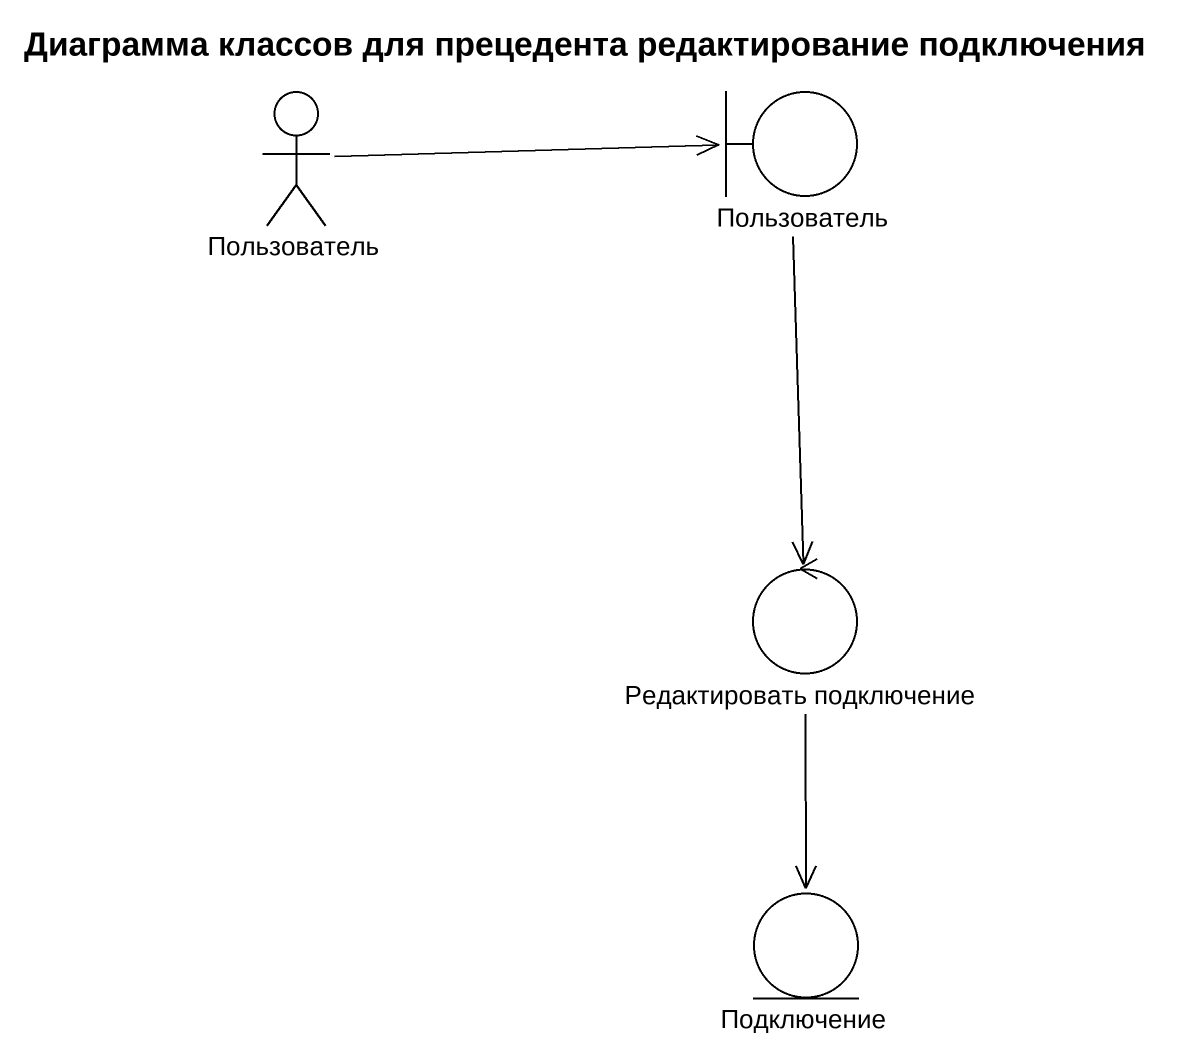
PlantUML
@startuml
title Диаграмма классов для прецедента редактирование подключения
actor Пользователь
boundary "Пользователь" as Пользователь_2
control "Редактировать подключение" as Редактировать_подключение
entity Подключение
Пользователь -right-> Пользователь_2
Пользователь_2 --> Редактировать_подключение
Редактировать_подключение --> Подключение
@enduml
